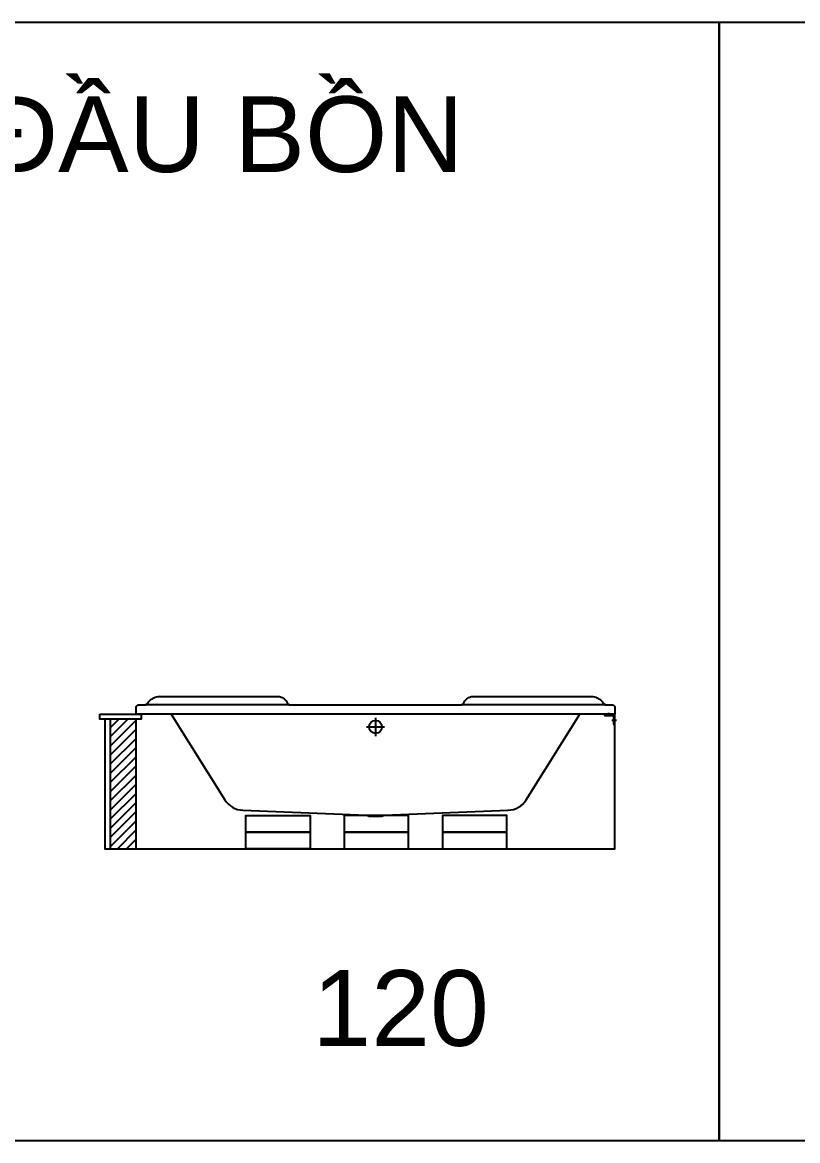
# Model space of a CAD drawing. Header units: inches. Extents: x 242965 to 445791, y 236206 to 423703.
# Drawn here: x 397786 to 400780, y 262687 to 267006 of the extents above; entities that cross this region are included whole.
import ezdxf

# ---------------------------------------------------------------- set-up
doc = ezdxf.new("R2010")
doc.units = ezdxf.units.IN
doc.header["$MEASUREMENT"] = 0
doc.layers.add('2', color=181, linetype='Continuous', lineweight=20)
doc.layers.add('wc', color=144, linetype='Continuous')
doc.styles.add('Vni-Helve', font='')
doc.styles.get('Vni-Helve').set_extended_font_data('VNI-Helve')

msp = doc.modelspace()

# ---------------------------------------------------------------- linework, layer by layer
at = {"layer": 'wc', "color": 3}
for points in [[(394626.866, 262686.877), (400477.129, 262686.877), (400477.129, 267006.228), (394626.866, 267006.228)], [(400477.129, 262686.877), (406327.392, 262686.877), (406327.392, 267006.228), (400477.129, 267006.228)]]:
    msp.add_lwpolyline(points, close=True, dxfattribs=at)
at = {"layer": 'wc'}
for points in [[(398819.4, 264369.733), (398260.476, 264369.733), (398260.476, 264369.733, 0.25473358), (398267.198, 264373.395), (398267.198, 264373.395, -0.15375844), (398298.663, 264399.508), (398298.663, 264399.508, -0.09721086), (398310.001, 264401.733), (398310.001, 264401.733), (398778.817, 264401.733), (398778.817, 264401.733, -0.25224868), (398810.143, 264375.95), (398810.143, 264375.95, 0.30463168), (398819.4, 264369.733), (399480.529, 264369.733, 0.30463168), (399489.785, 264375.95), (399489.785, 264375.95, -0.25224868), (399521.111, 264401.733), (399989.927, 264401.733), (399989.927, 264401.733, -0.09721086), (400001.265, 264399.508), (400001.265, 264399.508, -0.15375844), (400032.731, 264373.395), (400032.731, 264373.395, 0.25473358), (400039.453, 264369.733), (400039.453, 264369.733), (400064.964, 264369.733, -0.41421356), (400074.964, 264359.733), (400074.964, 264334.733)], [(400033.624, 264333.418), (400033.624, 264332.418, 0.41421356), (400036.624, 264329.418), (400064.624, 264329.418, -0.41421356), (400069.624, 264324.418), (400069.624, 264296.418, 0.41421356), (400072.624, 264293.418), (400073.624, 264293.418), (400073.624, 264333.418)]]:
    msp.add_lwpolyline(points, format="xyb", dxfattribs=at)
at = {"layer": 'wc', "color": 8}
for points in [[(398104.964, 264314.733), (398104.964, 263814.568), (400074.964, 263814.568), (400074.964, 263814.568), (400074.964, 264334.733), (400074.964, 264334.733), (398224.964, 264334.733), (398224.964, 264359.733, -0.41421356), (398234.964, 264369.733), (398234.964, 264369.733), (398260.476, 264369.733)], [(398360.984, 264334.733), (398568.393, 264002.962), (398568.393, 264002.962, 0.24818219), (398637.153, 263963.086), (398637.153, 263963.086), (399116.863, 263944.363), (399124.964, 263939.733), (399174.964, 263939.733), (399183.066, 263944.363), (399662.775, 263963.086), (399662.775, 263963.086, 0.24818219), (399731.535, 264002.962), (399731.535, 264002.962), (399938.944, 264334.733)]]:
    msp.add_lwpolyline(points, format="xyb", dxfattribs=at)
at = {"layer": 'wc'}
for points in [[(400039.452, 264369.733), (399480.529, 264369.733)], [(398124.964, 264281.809), (398157.887, 264314.733)], [(398124.964, 264246.454), (398193.243, 264314.733)], [(398224.964, 263814.568), (398224.964, 264314.733), (398124.964, 264314.733), (398124.964, 263814.568)], [(398124.964, 264211.099), (398224.964, 264311.099)], [(400050.624, 264324.486), (400050.624, 264339.212)], [(400063.207, 264310.418), (400080.821, 264310.418)], [(398124.964, 264175.743), (398224.964, 264275.743)], [(398124.964, 264140.388), (398224.964, 264240.388)], [(398124.964, 264105.033), (398224.964, 264205.033)], [(398124.964, 264069.677), (398224.964, 264169.677)], [(398124.964, 264034.322), (398224.964, 264134.322)], [(398124.964, 263998.967), (398224.964, 264098.967)], [(398124.964, 263963.611), (398224.964, 264063.611)], [(398124.964, 263928.256), (398224.964, 264028.256)], [(398124.964, 263892.901), (398224.964, 263992.901)], [(398124.964, 263857.545), (398224.964, 263957.545)], [(398124.964, 263822.19), (398224.964, 263922.19)], [(398152.697, 263814.568), (398224.964, 263886.835)], [(398188.052, 263814.568), (398224.964, 263851.479)], [(398223.408, 263814.568), (398224.964, 263816.124)]]:
    msp.add_lwpolyline(points, dxfattribs=at)
for points in [[(398084.964, 264334.733), (398244.964, 264334.733), (398244.964, 264314.733), (398084.964, 264314.733)], [(400033.624, 264333.418), (400073.624, 264333.418)], [(398897.131, 263878.649), (398649.582, 263878.649), (398649.582, 263942.73), (398897.131, 263942.73)], [(399276.891, 263878.649), (399276.891, 263942.73), (399029.343, 263942.73), (399029.343, 263878.649), (399029.343, 263814.568), (399276.891, 263814.568)], [(399409.103, 263878.649), (399656.651, 263878.649), (399656.651, 263942.73), (399409.103, 263942.73)], [(398897.131, 263814.568), (398649.582, 263814.568), (398649.582, 263878.649), (398897.131, 263878.649)], [(399276.891, 263878.649), (399029.343, 263878.649)], [(399409.103, 263814.568), (399656.651, 263814.568), (399656.651, 263878.649), (399409.103, 263878.649)]]:
    msp.add_lwpolyline(points, close=True, dxfattribs=at)
at = {"layer": 'wc', "color": 8}
for points in [[(399149.964, 264319.733), (399149.964, 264284.733), (399184.964, 264284.733)], [(399114.964, 264284.733), (399149.964, 264284.733), (399149.964, 264249.733)]]:
    msp.add_lwpolyline(points, dxfattribs=at)
msp.add_circle((399149.964, 264284.733), 25, dxfattribs=at)

# ---------------------------------------------------------------- texts
at = {"layer": '2', "color": 4, "style": 'Vni-Helve'}
for s, p in [('TIZIO - VOØI ÑAÀU BOÀN', (395404.572, 266428.029)), ('120', (398906.089, 263052.944))]:
    msp.add_text(s, height=292.5, dxfattribs=at).set_placement(p)

doc.saveas('drawing.dxf')
